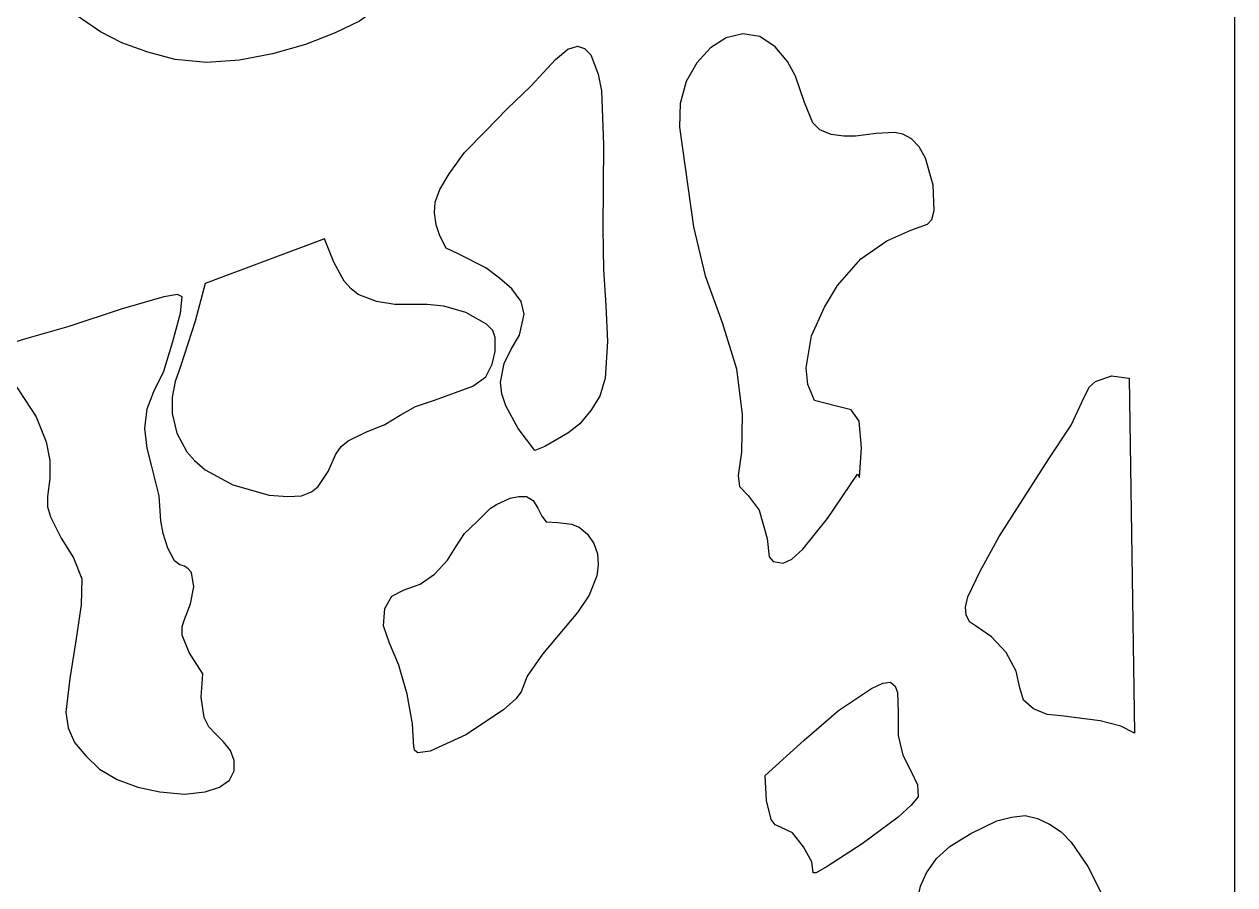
# Model space of a CAD drawing. Header units: centimetres. Extents: x 14.6 to 27.5, y -9.5 to 9.4.
# Drawn here: x 23.831 to 27.5, y -4.777 to -2.167 of the extents above; entities that cross this region are included whole.
import ezdxf

# ---------------------------------------------------------------- set-up
doc = ezdxf.new("R2010")
doc.units = ezdxf.units.CM
doc.header["$MEASUREMENT"] = 0
doc.layers.add('layer 1', color=7, linetype='Continuous')

msp = doc.modelspace()

# ---------------------------------------------------------------- linework, layer by layer
at = {"layer": 'layer 1', "color": 250}
for points, knots in [([(27.5, -9.49904), (27.5, -9.49904), (21.19814, -9.50001), (21.19814, -9.50001), (21.19814, -9.50001), (21.19814, -9.50001), (21.19814, 9.40559), (21.19814, 9.40559), (21.19814, 9.40559), (21.19814, 9.40559), (27.5, 9.40559), (27.5, 9.40559), (27.5, 9.40559), (27.5, 9.40559), (27.5, -9.49904), (27.5, -9.49904)], [0, 0, 0, 0, 0.2, 0.2, 0.2, 0.2, 0.4, 0.4, 0.4, 0.4, 0.6, 0.6, 0.6, 0.6, 1, 1, 1, 1]), ([(23.9342, -2.09525), (23.9342, -2.09525), (23.96641, -2.12372), (23.96641, -2.12372), (23.96641, -2.12372), (23.96641, -2.12372), (24.06163, -2.19016), (24.06163, -2.19016), (24.06163, -2.19016), (24.06163, -2.19016), (24.1264, -2.22348), (24.1264, -2.22348), (24.1264, -2.22348), (24.1264, -2.22348), (24.20518, -2.25195), (24.20518, -2.25195), (24.20518, -2.25195), (24.20518, -2.25195), (24.28885, -2.27346), (24.28885, -2.27346), (24.28885, -2.27346), (24.28885, -2.27346), (24.38373, -2.28295), (24.38373, -2.28295), (24.38373, -2.28295), (24.38373, -2.28295), (24.48351, -2.27578), (24.48351, -2.27578), (24.48351, -2.27578), (24.48351, -2.27578), (24.58329, -2.2568), (24.58329, -2.2568), (24.58329, -2.2568), (24.58329, -2.2568), (24.68307, -2.22832), (24.68307, -2.22832), (24.68307, -2.22832), (24.68307, -2.22832), (24.77339, -2.19268), (24.77339, -2.19268), (24.77339, -2.19268), (24.77339, -2.19268), (24.84761, -2.15704), (24.84761, -2.15704), (24.84761, -2.15704), (24.84761, -2.15704), (24.90328, -2.11656), (24.90328, -2.11656), (24.90328, -2.11656), (24.90328, -2.11656), (24.93339, -2.08091), (24.93339, -2.08091), (24.93339, -2.08091), (24.93339, -2.08091), (24.93794, -2.06658), (24.93794, -2.06658), (24.93794, -2.06658), (24.93794, -2.06658), (24.93584, -2.05244), (24.93584, -2.05244), (24.93584, -2.05244), (24.93584, -2.05244), (24.90538, -2.01447), (24.90538, -2.01447), (24.90538, -2.01447), (24.90538, -2.01447), (24.87317, -1.98348), (24.87317, -1.98348), (24.87317, -1.98348), (24.87317, -1.98348), (24.84306, -1.95268), (24.84306, -1.95268), (24.84306, -1.95268), (24.84306, -1.95268), (24.81751, -1.89786), (24.81751, -1.89786), (24.81751, -1.89786), (24.81751, -1.89786), (24.80105, -1.87171), (24.80105, -1.87171), (24.80105, -1.87171), (24.80105, -1.87171), (24.77794, -1.8599), (24.77794, -1.8599), (24.77794, -1.8599), (24.77794, -1.8599), (24.75239, -1.85757), (24.75239, -1.85757), (24.75239, -1.85757), (24.75239, -1.85757), (24.72228, -1.86474), (24.72228, -1.86474), (24.72228, -1.86474), (24.72228, -1.86474), (24.67361, -1.88605), (24.67361, -1.88605), (24.67361, -1.88605), (24.67361, -1.88605), (24.65051, -1.89786), (24.65051, -1.89786), (24.65051, -1.89786), (24.65051, -1.89786), (24.6344, -1.89321), (24.6344, -1.89321), (24.6344, -1.89321), (24.6344, -1.89321), (24.60184, -1.87171), (24.60184, -1.87171), (24.60184, -1.87171), (24.60184, -1.87171), (24.58329, -1.84808), (24.58329, -1.84808), (24.58329, -1.84808), (24.58329, -1.84808), (24.56928, -1.81961), (24.56928, -1.81961), (24.56928, -1.81961), (24.56928, -1.81961), (24.56473, -1.77912), (24.56473, -1.77912), (24.56473, -1.77912), (24.56473, -1.77912), (24.56718, -1.72915), (24.56718, -1.72915), (24.56718, -1.72915), (24.56718, -1.72915), (24.56928, -1.67685), (24.56928, -1.67685), (24.56928, -1.67685), (24.56928, -1.67685), (24.56018, -1.64605), (24.56018, -1.64605), (24.56018, -1.64605), (24.56018, -1.64605), (24.54373, -1.62474), (24.54373, -1.62474), (24.54373, -1.62474), (24.54373, -1.62474), (24.52307, -1.6104), (24.52307, -1.6104), (24.52307, -1.6104), (24.52307, -1.6104), (24.47651, -1.59375), (24.47651, -1.59375), (24.47651, -1.59375), (24.47651, -1.59375), (24.4604, -1.58425), (24.4604, -1.58425), (24.4604, -1.58425), (24.4604, -1.58425), (24.4534, -1.56527), (24.4534, -1.56527), (24.4534, -1.56527), (24.4534, -1.56527), (24.4464, -1.54629), (24.4464, -1.54629), (24.4464, -1.54629), (24.4464, -1.54629), (24.43484, -1.5368), (24.43484, -1.5368), (24.43484, -1.5368), (24.43484, -1.5368), (24.40473, -1.53195), (24.40473, -1.53195), (24.40473, -1.53195), (24.40473, -1.53195), (24.33506, -1.54629), (24.33506, -1.54629), (24.33506, -1.54629), (24.33506, -1.54629), (24.2843, -1.56295), (24.2843, -1.56295), (24.2843, -1.56295), (24.2843, -1.56295), (24.21463, -1.59142), (24.21463, -1.59142), (24.21463, -1.59142), (24.21463, -1.59142), (24.1243, -1.63423), (24.1243, -1.63423), (24.1243, -1.63423), (24.1243, -1.63423), (24.10575, -1.71965), (24.10575, -1.71965), (24.10575, -1.71965), (24.10575, -1.71965), (24.09174, -1.79094), (24.09174, -1.79094), (24.09174, -1.79094), (24.09174, -1.79094), (24.08474, -1.85757), (24.08474, -1.85757), (24.08474, -1.85757), (24.08474, -1.85757), (24.07774, -1.87888), (24.07774, -1.87888), (24.07774, -1.87888), (24.07774, -1.87888), (24.05918, -1.89321), (24.05918, -1.89321), (24.05918, -1.89321), (24.05918, -1.89321), (24.00142, -1.9122), (24.00142, -1.9122), (24.00142, -1.9122), (24.00142, -1.9122), (23.9433, -1.92653), (23.9433, -1.92653), (23.9433, -1.92653), (23.9433, -1.92653), (23.92474, -1.93602), (23.92474, -1.93602), (23.92474, -1.93602), (23.92474, -1.93602), (23.91774, -1.95016), (23.91774, -1.95016), (23.91774, -1.95016), (23.91774, -1.95016), (23.92719, -2.0381), (23.92719, -2.0381), (23.92719, -2.0381), (23.92719, -2.0381), (23.9342, -2.09525), (23.9342, -2.09525)], [0, 0, 0, 0, 0.0175439, 0.0175439, 0.0175439, 0.0175439, 0.0350877, 0.0350877, 0.0350877, 0.0350877, 0.0526316, 0.0526316, 0.0526316, 0.0526316, 0.0701754, 0.0701754, 0.0701754, 0.0701754, 0.0877193, 0.0877193, 0.0877193, 0.0877193, 0.1052632, 0.1052632, 0.1052632, 0.1052632, 0.122807, 0.122807, 0.122807, 0.122807, 0.1403509, 0.1403509, 0.1403509, 0.1403509, 0.1578947, 0.1578947, 0.1578947, 0.1578947, 0.1754386, 0.1754386, 0.1754386, 0.1754386, 0.1929825, 0.1929825, 0.1929825, 0.1929825, 0.2105263, 0.2105263, 0.2105263, 0.2105263, 0.2280702, 0.2280702, 0.2280702, 0.2280702, 0.245614, 0.245614, 0.245614, 0.245614, 0.2631579, 0.2631579, 0.2631579, 0.2631579, 0.2807018, 0.2807018, 0.2807018, 0.2807018, 0.2982456, 0.2982456, 0.2982456, 0.2982456, 0.3157895, 0.3157895, 0.3157895, 0.3157895, 0.3333333, 0.3333333, 0.3333333, 0.3333333, 0.3508772, 0.3508772, 0.3508772, 0.3508772, 0.3684211, 0.3684211, 0.3684211, 0.3684211, 0.3859649, 0.3859649, 0.3859649, 0.3859649, 0.4035088, 0.4035088, 0.4035088, 0.4035088, 0.4210526, 0.4210526, 0.4210526, 0.4210526, 0.4385965, 0.4385965, 0.4385965, 0.4385965, 0.4561404, 0.4561404, 0.4561404, 0.4561404, 0.4736842, 0.4736842, 0.4736842, 0.4736842, 0.4912281, 0.4912281, 0.4912281, 0.4912281, 0.5087719, 0.5087719, 0.5087719, 0.5087719, 0.5263158, 0.5263158, 0.5263158, 0.5263158, 0.5438596, 0.5438596, 0.5438596, 0.5438596, 0.5614035, 0.5614035, 0.5614035, 0.5614035, 0.5789474, 0.5789474, 0.5789474, 0.5789474, 0.5964912, 0.5964912, 0.5964912, 0.5964912, 0.6140351, 0.6140351, 0.6140351, 0.6140351, 0.6315789, 0.6315789, 0.6315789, 0.6315789, 0.6491228, 0.6491228, 0.6491228, 0.6491228, 0.6666667, 0.6666667, 0.6666667, 0.6666667, 0.6842105, 0.6842105, 0.6842105, 0.6842105, 0.7017544, 0.7017544, 0.7017544, 0.7017544, 0.7192982, 0.7192982, 0.7192982, 0.7192982, 0.7368421, 0.7368421, 0.7368421, 0.7368421, 0.754386, 0.754386, 0.754386, 0.754386, 0.7719298, 0.7719298, 0.7719298, 0.7719298, 0.7894737, 0.7894737, 0.7894737, 0.7894737, 0.8070175, 0.8070175, 0.8070175, 0.8070175, 0.8245614, 0.8245614, 0.8245614, 0.8245614, 0.8421053, 0.8421053, 0.8421053, 0.8421053, 0.8596491, 0.8596491, 0.8596491, 0.8596491, 0.877193, 0.877193, 0.877193, 0.877193, 0.8947368, 0.8947368, 0.8947368, 0.8947368, 0.9122807, 0.9122807, 0.9122807, 0.9122807, 0.9298246, 0.9298246, 0.9298246, 0.9298246, 0.9473684, 0.9473684, 0.9473684, 0.9473684, 0.9649123, 0.9649123, 0.9649123, 0.9649123, 1, 1, 1, 1]), ([(26.35691, -3.53138), (26.35691, -3.53138), (26.26518, -3.66619), (26.26518, -3.66619), (26.26518, -3.66619), (26.26518, -3.66619), (26.19061, -3.75898), (26.19061, -3.75898), (26.19061, -3.75898), (26.19061, -3.75898), (26.15735, -3.78958), (26.15735, -3.78958), (26.15735, -3.78958), (26.15735, -3.78958), (26.13144, -3.80121), (26.13144, -3.80121), (26.13144, -3.80121), (26.13144, -3.80121), (26.10133, -3.79617), (26.10133, -3.79617), (26.10133, -3.79617), (26.10133, -3.79617), (26.08908, -3.78184), (26.08908, -3.78184), (26.08908, -3.78184), (26.08908, -3.78184), (26.08313, -3.72605), (26.08313, -3.72605), (26.08313, -3.72605), (26.08313, -3.72605), (26.05862, -3.64082), (26.05862, -3.64082), (26.05862, -3.64082), (26.05862, -3.64082), (26.02536, -3.59607), (26.02536, -3.59607), (26.02536, -3.59607), (26.02536, -3.59607), (25.99875, -3.56857), (25.99875, -3.56857), (25.99875, -3.56857), (25.99875, -3.56857), (25.99455, -3.53583), (25.99455, -3.53583), (25.99455, -3.53583), (25.99455, -3.53583), (26.00506, -3.46455), (26.00506, -3.46455), (26.00506, -3.46455), (26.00506, -3.46455), (26.00681, -3.35007), (26.00681, -3.35007), (26.00681, -3.35007), (26.00681, -3.35007), (25.99, -3.21234), (25.99, -3.21234), (25.99, -3.21234), (25.99, -3.21234), (25.94624, -3.07133), (25.94624, -3.07133), (25.94624, -3.07133), (25.94624, -3.07133), (25.89512, -2.92992), (25.89512, -2.92992), (25.89512, -2.92992), (25.89512, -2.92992), (25.85941, -2.78077), (25.85941, -2.78077), (25.85941, -2.78077), (25.85941, -2.78077), (25.8174, -2.47878), (25.8174, -2.47878), (25.8174, -2.47878), (25.8174, -2.47878), (25.8195, -2.40692), (25.8195, -2.40692), (25.8195, -2.40692), (25.8195, -2.40692), (25.83771, -2.34087), (25.83771, -2.34087), (25.83771, -2.34087), (25.83771, -2.34087), (25.86922, -2.28372), (25.86922, -2.28372), (25.86922, -2.28372), (25.86922, -2.28372), (25.91053, -2.2384), (25.91053, -2.2384), (25.91053, -2.2384), (25.91053, -2.2384), (25.95814, -2.20798), (25.95814, -2.20798), (25.95814, -2.20798), (25.95814, -2.20798), (26.00926, -2.19539), (26.00926, -2.19539), (26.00926, -2.19539), (26.00926, -2.19539), (26.06002, -2.20353), (26.06002, -2.20353), (26.06002, -2.20353), (26.06002, -2.20353), (26.10729, -2.23549), (26.10729, -2.23549), (26.10729, -2.23549), (26.10729, -2.23549), (26.1444, -2.28004), (26.1444, -2.28004), (26.1444, -2.28004), (26.1444, -2.28004), (26.16855, -2.32382), (26.16855, -2.32382), (26.16855, -2.32382), (26.16855, -2.32382), (26.19551, -2.40382), (26.19551, -2.40382), (26.19551, -2.40382), (26.19551, -2.40382), (26.22072, -2.46581), (26.22072, -2.46581), (26.22072, -2.46581), (26.22072, -2.46581), (26.24278, -2.48731), (26.24278, -2.48731), (26.24278, -2.48731), (26.24278, -2.48731), (26.27639, -2.50087), (26.27639, -2.50087), (26.27639, -2.50087), (26.27639, -2.50087), (26.31525, -2.50629), (26.31525, -2.50629), (26.31525, -2.50629), (26.31525, -2.50629), (26.35061, -2.50629), (26.35061, -2.50629), (26.35061, -2.50629), (26.35061, -2.50629), (26.41328, -2.49835), (26.41328, -2.49835), (26.41328, -2.49835), (26.41328, -2.49835), (26.46824, -2.49486), (26.46824, -2.49486), (26.46824, -2.49486), (26.46824, -2.49486), (26.49415, -2.50048), (26.49415, -2.50048), (26.49415, -2.50048), (26.49415, -2.50048), (26.51971, -2.51404), (26.51971, -2.51404), (26.51971, -2.51404), (26.51971, -2.51404), (26.54351, -2.53844), (26.54351, -2.53844), (26.54351, -2.53844), (26.54351, -2.53844), (26.56242, -2.57254), (26.56242, -2.57254), (26.56242, -2.57254), (26.56242, -2.57254), (26.58623, -2.65505), (26.58623, -2.65505), (26.58623, -2.65505), (26.58623, -2.65505), (26.58903, -2.73176), (26.58903, -2.73176), (26.58903, -2.73176), (26.58903, -2.73176), (26.58168, -2.75869), (26.58168, -2.75869), (26.58168, -2.75869), (26.58168, -2.75869), (26.56837, -2.77283), (26.56837, -2.77283), (26.56837, -2.77283), (26.56837, -2.77283), (26.51831, -2.79123), (26.51831, -2.79123), (26.51831, -2.79123), (26.51831, -2.79123), (26.44584, -2.82416), (26.44584, -2.82416), (26.44584, -2.82416), (26.44584, -2.82416), (26.36636, -2.87782), (26.36636, -2.87782), (26.36636, -2.87782), (26.36636, -2.87782), (26.29634, -2.95878), (26.29634, -2.95878), (26.29634, -2.95878), (26.29634, -2.95878), (26.25678, -3.02522), (26.25678, -3.02522), (26.25678, -3.02522), (26.25678, -3.02522), (26.21757, -3.11181), (26.21757, -3.11181), (26.21757, -3.11181), (26.21757, -3.11181), (26.20041, -3.20924), (26.20041, -3.20924), (26.20041, -3.20924), (26.20041, -3.20924), (26.20636, -3.25903), (26.20636, -3.25903), (26.20636, -3.25903), (26.20636, -3.25903), (26.22597, -3.30803), (26.22597, -3.30803), (26.22597, -3.30803), (26.22597, -3.30803), (26.29284, -3.32469), (26.29284, -3.32469), (26.29284, -3.32469), (26.29284, -3.32469), (26.33695, -3.3367), (26.33695, -3.3367), (26.33695, -3.3367), (26.33695, -3.3367), (26.36146, -3.37021), (26.36146, -3.37021), (26.36146, -3.37021), (26.36146, -3.37021), (26.36881, -3.45176), (26.36881, -3.45176), (26.36881, -3.45176), (26.36881, -3.45176), (26.36286, -3.54125), (26.36286, -3.54125), (26.36286, -3.54125), (26.36286, -3.54125), (26.35691, -3.53138), (26.35691, -3.53138)], [0, 0, 0, 0, 0.0166667, 0.0166667, 0.0166667, 0.0166667, 0.0333333, 0.0333333, 0.0333333, 0.0333333, 0.05, 0.05, 0.05, 0.05, 0.0666667, 0.0666667, 0.0666667, 0.0666667, 0.0833333, 0.0833333, 0.0833333, 0.0833333, 0.1, 0.1, 0.1, 0.1, 0.1166667, 0.1166667, 0.1166667, 0.1166667, 0.1333333, 0.1333333, 0.1333333, 0.1333333, 0.15, 0.15, 0.15, 0.15, 0.1666667, 0.1666667, 0.1666667, 0.1666667, 0.1833333, 0.1833333, 0.1833333, 0.1833333, 0.2, 0.2, 0.2, 0.2, 0.2166667, 0.2166667, 0.2166667, 0.2166667, 0.2333333, 0.2333333, 0.2333333, 0.2333333, 0.25, 0.25, 0.25, 0.25, 0.2666667, 0.2666667, 0.2666667, 0.2666667, 0.2833333, 0.2833333, 0.2833333, 0.2833333, 0.3, 0.3, 0.3, 0.3, 0.3166667, 0.3166667, 0.3166667, 0.3166667, 0.3333333, 0.3333333, 0.3333333, 0.3333333, 0.35, 0.35, 0.35, 0.35, 0.3666667, 0.3666667, 0.3666667, 0.3666667, 0.3833333, 0.3833333, 0.3833333, 0.3833333, 0.4, 0.4, 0.4, 0.4, 0.4166667, 0.4166667, 0.4166667, 0.4166667, 0.4333333, 0.4333333, 0.4333333, 0.4333333, 0.45, 0.45, 0.45, 0.45, 0.4666667, 0.4666667, 0.4666667, 0.4666667, 0.4833333, 0.4833333, 0.4833333, 0.4833333, 0.5, 0.5, 0.5, 0.5, 0.5166667, 0.5166667, 0.5166667, 0.5166667, 0.5333333, 0.5333333, 0.5333333, 0.5333333, 0.55, 0.55, 0.55, 0.55, 0.5666667, 0.5666667, 0.5666667, 0.5666667, 0.5833333, 0.5833333, 0.5833333, 0.5833333, 0.6, 0.6, 0.6, 0.6, 0.6166667, 0.6166667, 0.6166667, 0.6166667, 0.6333333, 0.6333333, 0.6333333, 0.6333333, 0.65, 0.65, 0.65, 0.65, 0.6666667, 0.6666667, 0.6666667, 0.6666667, 0.6833333, 0.6833333, 0.6833333, 0.6833333, 0.7, 0.7, 0.7, 0.7, 0.7166667, 0.7166667, 0.7166667, 0.7166667, 0.7333333, 0.7333333, 0.7333333, 0.7333333, 0.75, 0.75, 0.75, 0.75, 0.7666667, 0.7666667, 0.7666667, 0.7666667, 0.7833333, 0.7833333, 0.7833333, 0.7833333, 0.8, 0.8, 0.8, 0.8, 0.8166667, 0.8166667, 0.8166667, 0.8166667, 0.8333333, 0.8333333, 0.8333333, 0.8333333, 0.85, 0.85, 0.85, 0.85, 0.8666667, 0.8666667, 0.8666667, 0.8666667, 0.8833333, 0.8833333, 0.8833333, 0.8833333, 0.9, 0.9, 0.9, 0.9, 0.9166667, 0.9166667, 0.9166667, 0.9166667, 0.9333333, 0.9333333, 0.9333333, 0.9333333, 0.95, 0.95, 0.95, 0.95, 0.9666667, 0.9666667, 0.9666667, 0.9666667, 1, 1, 1, 1]), ([(25.10949, -2.84605), (25.10949, -2.84605), (25.1466, -2.86271), (25.1466, -2.86271), (25.1466, -2.86271), (25.1466, -2.86271), (25.23028, -2.90552), (25.23028, -2.90552), (25.23028, -2.90552), (25.23028, -2.90552), (25.27194, -2.93651), (25.27194, -2.93651), (25.27194, -2.93651), (25.27194, -2.93651), (25.30905, -2.96963), (25.30905, -2.96963), (25.30905, -2.96963), (25.30905, -2.96963), (25.33671, -3.00779), (25.33671, -3.00779), (25.33671, -3.00779), (25.33671, -3.00779), (25.34616, -3.04576), (25.34616, -3.04576), (25.34616, -3.04576), (25.34616, -3.04576), (25.33216, -3.10987), (25.33216, -3.10987), (25.33216, -3.10987), (25.33216, -3.10987), (25.3066, -3.15268), (25.3066, -3.15268), (25.3066, -3.15268), (25.3066, -3.15268), (25.28594, -3.19549), (25.28594, -3.19549), (25.28594, -3.19549), (25.28594, -3.19549), (25.27404, -3.25244), (25.27404, -3.25244), (25.27404, -3.25244), (25.27404, -3.25244), (25.27894, -3.28808), (25.27894, -3.28808), (25.27894, -3.28808), (25.27894, -3.28808), (25.2905, -3.32372), (25.2905, -3.32372), (25.2905, -3.32372), (25.2905, -3.32372), (25.32761, -3.39268), (25.32761, -3.39268), (25.32761, -3.39268), (25.32761, -3.39268), (25.37837, -3.45932), (25.37837, -3.45932), (25.37837, -3.45932), (25.37837, -3.45932), (25.40848, -3.44731), (25.40848, -3.44731), (25.40848, -3.44731), (25.40848, -3.44731), (25.47815, -3.40702), (25.47815, -3.40702), (25.47815, -3.40702), (25.47815, -3.40702), (25.51526, -3.37835), (25.51526, -3.37835), (25.51526, -3.37835), (25.51526, -3.37835), (25.54782, -3.33806), (25.54782, -3.33806), (25.54782, -3.33806), (25.54782, -3.33806), (25.57548, -3.29525), (25.57548, -3.29525), (25.57548, -3.29525), (25.57548, -3.29525), (25.59193, -3.24062), (25.59193, -3.24062), (25.59193, -3.24062), (25.59193, -3.24062), (25.59894, -3.12886), (25.59894, -3.12886), (25.59894, -3.12886), (25.59894, -3.12886), (25.59403, -3.01961), (25.59403, -3.01961), (25.59403, -3.01961), (25.59403, -3.01961), (25.58703, -2.91036), (25.58703, -2.91036), (25.58703, -2.91036), (25.58703, -2.91036), (25.58493, -2.78677), (25.58493, -2.78677), (25.58493, -2.78677), (25.58493, -2.78677), (25.58703, -2.53244), (25.58703, -2.53244), (25.58703, -2.53244), (25.58703, -2.53244), (25.58038, -2.36837), (25.58038, -2.36837), (25.58038, -2.36837), (25.58038, -2.36837), (25.57093, -2.31859), (25.57093, -2.31859), (25.57093, -2.31859), (25.57093, -2.31859), (25.54782, -2.25912), (25.54782, -2.25912), (25.54782, -2.25912), (25.54782, -2.25912), (25.52927, -2.24014), (25.52927, -2.24014), (25.52927, -2.24014), (25.52927, -2.24014), (25.50826, -2.23297), (25.50826, -2.23297), (25.50826, -2.23297), (25.50826, -2.23297), (25.47815, -2.24246), (25.47815, -2.24246), (25.47815, -2.24246), (25.47815, -2.24246), (25.44104, -2.27346), (25.44104, -2.27346), (25.44104, -2.27346), (25.44104, -2.27346), (25.36682, -2.35423), (25.36682, -2.35423), (25.36682, -2.35423), (25.36682, -2.35423), (25.29505, -2.42319), (25.29505, -2.42319), (25.29505, -2.42319), (25.29505, -2.42319), (25.23028, -2.48963), (25.23028, -2.48963), (25.23028, -2.48963), (25.23028, -2.48963), (25.16516, -2.55627), (25.16516, -2.55627), (25.16516, -2.55627), (25.16516, -2.55627), (25.11894, -2.62038), (25.11894, -2.62038), (25.11894, -2.62038), (25.11894, -2.62038), (25.09094, -2.66784), (25.09094, -2.66784), (25.09094, -2.66784), (25.09094, -2.66784), (25.07693, -2.706), (25.07693, -2.706), (25.07693, -2.706), (25.07693, -2.706), (25.07483, -2.73912), (25.07483, -2.73912), (25.07483, -2.73912), (25.07483, -2.73912), (25.07938, -2.77476), (25.07938, -2.77476), (25.07938, -2.77476), (25.07938, -2.77476), (25.09094, -2.80808), (25.09094, -2.80808), (25.09094, -2.80808), (25.09094, -2.80808), (25.10949, -2.84605), (25.10949, -2.84605)], [0, 0, 0, 0, 0.0227273, 0.0227273, 0.0227273, 0.0227273, 0.0454545, 0.0454545, 0.0454545, 0.0454545, 0.0681818, 0.0681818, 0.0681818, 0.0681818, 0.0909091, 0.0909091, 0.0909091, 0.0909091, 0.1136364, 0.1136364, 0.1136364, 0.1136364, 0.1363636, 0.1363636, 0.1363636, 0.1363636, 0.1590909, 0.1590909, 0.1590909, 0.1590909, 0.1818182, 0.1818182, 0.1818182, 0.1818182, 0.2045455, 0.2045455, 0.2045455, 0.2045455, 0.2272727, 0.2272727, 0.2272727, 0.2272727, 0.25, 0.25, 0.25, 0.25, 0.2727273, 0.2727273, 0.2727273, 0.2727273, 0.2954545, 0.2954545, 0.2954545, 0.2954545, 0.3181818, 0.3181818, 0.3181818, 0.3181818, 0.3409091, 0.3409091, 0.3409091, 0.3409091, 0.3636364, 0.3636364, 0.3636364, 0.3636364, 0.3863636, 0.3863636, 0.3863636, 0.3863636, 0.4090909, 0.4090909, 0.4090909, 0.4090909, 0.4318182, 0.4318182, 0.4318182, 0.4318182, 0.4545455, 0.4545455, 0.4545455, 0.4545455, 0.4772727, 0.4772727, 0.4772727, 0.4772727, 0.5, 0.5, 0.5, 0.5, 0.5227273, 0.5227273, 0.5227273, 0.5227273, 0.5454545, 0.5454545, 0.5454545, 0.5454545, 0.5681818, 0.5681818, 0.5681818, 0.5681818, 0.5909091, 0.5909091, 0.5909091, 0.5909091, 0.6136364, 0.6136364, 0.6136364, 0.6136364, 0.6363636, 0.6363636, 0.6363636, 0.6363636, 0.6590909, 0.6590909, 0.6590909, 0.6590909, 0.6818182, 0.6818182, 0.6818182, 0.6818182, 0.7045455, 0.7045455, 0.7045455, 0.7045455, 0.7272727, 0.7272727, 0.7272727, 0.7272727, 0.75, 0.75, 0.75, 0.75, 0.7727273, 0.7727273, 0.7727273, 0.7727273, 0.7954545, 0.7954545, 0.7954545, 0.7954545, 0.8181818, 0.8181818, 0.8181818, 0.8181818, 0.8409091, 0.8409091, 0.8409091, 0.8409091, 0.8636364, 0.8636364, 0.8636364, 0.8636364, 0.8863636, 0.8863636, 0.8863636, 0.8863636, 0.9090909, 0.9090909, 0.9090909, 0.9090909, 0.9318182, 0.9318182, 0.9318182, 0.9318182, 0.9545455, 0.9545455, 0.9545455, 0.9545455, 1, 1, 1, 1]), ([(24.37918, -2.95297), (24.37918, -2.95297), (24.74083, -2.81757), (24.74083, -2.81757), (24.74083, -2.81757), (24.74083, -2.81757), (24.76884, -2.88886), (24.76884, -2.88886), (24.76884, -2.88886), (24.76884, -2.88886), (24.80105, -2.946), (24.80105, -2.946), (24.80105, -2.946), (24.80105, -2.946), (24.82206, -2.96963), (24.82206, -2.96963), (24.82206, -2.96963), (24.82206, -2.96963), (24.84306, -2.98629), (24.84306, -2.98629), (24.84306, -2.98629), (24.84306, -2.98629), (24.89873, -3.00779), (24.89873, -3.00779), (24.89873, -3.00779), (24.89873, -3.00779), (24.95405, -3.01728), (24.95405, -3.01728), (24.95405, -3.01728), (24.95405, -3.01728), (25.05172, -3.01728), (25.05172, -3.01728), (25.05172, -3.01728), (25.05172, -3.01728), (25.10249, -3.02193), (25.10249, -3.02193), (25.10249, -3.02193), (25.10249, -3.02193), (25.16971, -3.04091), (25.16971, -3.04091), (25.16971, -3.04091), (25.16971, -3.04091), (25.23238, -3.07656), (25.23238, -3.07656), (25.23238, -3.07656), (25.23238, -3.07656), (25.25093, -3.09554), (25.25093, -3.09554), (25.25093, -3.09554), (25.25093, -3.09554), (25.25794, -3.11704), (25.25794, -3.11704), (25.25794, -3.11704), (25.25794, -3.11704), (25.25794, -3.15985), (25.25794, -3.15985), (25.25794, -3.15985), (25.25794, -3.15985), (25.24883, -3.19782), (25.24883, -3.19782), (25.24883, -3.19782), (25.24883, -3.19782), (25.23028, -3.23578), (25.23028, -3.23578), (25.23028, -3.23578), (25.23028, -3.23578), (25.19072, -3.26445), (25.19072, -3.26445), (25.19072, -3.26445), (25.19072, -3.26445), (25.07483, -3.30707), (25.07483, -3.30707), (25.07483, -3.30707), (25.07483, -3.30707), (25.01671, -3.32605), (25.01671, -3.32605), (25.01671, -3.32605), (25.01671, -3.32605), (24.9705, -3.3522), (24.9705, -3.3522), (24.9705, -3.3522), (24.9705, -3.3522), (24.92394, -3.38087), (24.92394, -3.38087), (24.92394, -3.38087), (24.92394, -3.38087), (24.86617, -3.4045), (24.86617, -3.4045), (24.86617, -3.4045), (24.86617, -3.4045), (24.81295, -3.43065), (24.81295, -3.43065), (24.81295, -3.43065), (24.81295, -3.43065), (24.79195, -3.44731), (24.79195, -3.44731), (24.79195, -3.44731), (24.79195, -3.44731), (24.77584, -3.47113), (24.77584, -3.47113), (24.77584, -3.47113), (24.77584, -3.47113), (24.75239, -3.52343), (24.75239, -3.52343), (24.75239, -3.52343), (24.75239, -3.52343), (24.72228, -3.56857), (24.72228, -3.56857), (24.72228, -3.56857), (24.72228, -3.56857), (24.70162, -3.58523), (24.70162, -3.58523), (24.70162, -3.58523), (24.70162, -3.58523), (24.67151, -3.59704), (24.67151, -3.59704), (24.67151, -3.59704), (24.67151, -3.59704), (24.6295, -3.59937), (24.6295, -3.59937), (24.6295, -3.59937), (24.6295, -3.59937), (24.57383, -3.59472), (24.57383, -3.59472), (24.57383, -3.59472), (24.57383, -3.59472), (24.46285, -3.56372), (24.46285, -3.56372), (24.46285, -3.56372), (24.46285, -3.56372), (24.37918, -3.51859), (24.37918, -3.51859), (24.37918, -3.51859), (24.37918, -3.51859), (24.34662, -3.49012), (24.34662, -3.49012), (24.34662, -3.49012), (24.34662, -3.49012), (24.32351, -3.46397), (24.32351, -3.46397), (24.32351, -3.46397), (24.32351, -3.46397), (24.2934, -3.40702), (24.2934, -3.40702), (24.2934, -3.40702), (24.2934, -3.40702), (24.2794, -3.34755), (24.2794, -3.34755), (24.2794, -3.34755), (24.2794, -3.34755), (24.2794, -3.29757), (24.2794, -3.29757), (24.2794, -3.29757), (24.2794, -3.29757), (24.28885, -3.25012), (24.28885, -3.25012), (24.28885, -3.25012), (24.28885, -3.25012), (24.30496, -3.20498), (24.30496, -3.20498), (24.30496, -3.20498), (24.30496, -3.20498), (24.34907, -3.06707), (24.34907, -3.06707), (24.34907, -3.06707), (24.34907, -3.06707), (24.37918, -2.95297), (24.37918, -2.95297)], [0, 0, 0, 0, 0.0232558, 0.0232558, 0.0232558, 0.0232558, 0.0465116, 0.0465116, 0.0465116, 0.0465116, 0.0697674, 0.0697674, 0.0697674, 0.0697674, 0.0930233, 0.0930233, 0.0930233, 0.0930233, 0.1162791, 0.1162791, 0.1162791, 0.1162791, 0.1395349, 0.1395349, 0.1395349, 0.1395349, 0.1627907, 0.1627907, 0.1627907, 0.1627907, 0.1860465, 0.1860465, 0.1860465, 0.1860465, 0.2093023, 0.2093023, 0.2093023, 0.2093023, 0.2325581, 0.2325581, 0.2325581, 0.2325581, 0.255814, 0.255814, 0.255814, 0.255814, 0.2790698, 0.2790698, 0.2790698, 0.2790698, 0.3023256, 0.3023256, 0.3023256, 0.3023256, 0.3255814, 0.3255814, 0.3255814, 0.3255814, 0.3488372, 0.3488372, 0.3488372, 0.3488372, 0.372093, 0.372093, 0.372093, 0.372093, 0.3953488, 0.3953488, 0.3953488, 0.3953488, 0.4186047, 0.4186047, 0.4186047, 0.4186047, 0.4418605, 0.4418605, 0.4418605, 0.4418605, 0.4651163, 0.4651163, 0.4651163, 0.4651163, 0.4883721, 0.4883721, 0.4883721, 0.4883721, 0.5116279, 0.5116279, 0.5116279, 0.5116279, 0.5348837, 0.5348837, 0.5348837, 0.5348837, 0.5581395, 0.5581395, 0.5581395, 0.5581395, 0.5813953, 0.5813953, 0.5813953, 0.5813953, 0.6046512, 0.6046512, 0.6046512, 0.6046512, 0.627907, 0.627907, 0.627907, 0.627907, 0.6511628, 0.6511628, 0.6511628, 0.6511628, 0.6744186, 0.6744186, 0.6744186, 0.6744186, 0.6976744, 0.6976744, 0.6976744, 0.6976744, 0.7209302, 0.7209302, 0.7209302, 0.7209302, 0.744186, 0.744186, 0.744186, 0.744186, 0.7674419, 0.7674419, 0.7674419, 0.7674419, 0.7906977, 0.7906977, 0.7906977, 0.7906977, 0.8139535, 0.8139535, 0.8139535, 0.8139535, 0.8372093, 0.8372093, 0.8372093, 0.8372093, 0.8604651, 0.8604651, 0.8604651, 0.8604651, 0.8837209, 0.8837209, 0.8837209, 0.8837209, 0.9069767, 0.9069767, 0.9069767, 0.9069767, 0.9302326, 0.9302326, 0.9302326, 0.9302326, 0.9534884, 0.9534884, 0.9534884, 0.9534884, 1, 1, 1, 1]), ([(24.30951, -2.99346), (24.30951, -2.99346), (24.30496, -3.04343), (24.30496, -3.04343), (24.30496, -3.04343), (24.30496, -3.04343), (24.28185, -3.12886), (24.28185, -3.12886), (24.28185, -3.12886), (24.28185, -3.12886), (24.25384, -3.21912), (24.25384, -3.21912), (24.25384, -3.21912), (24.25384, -3.21912), (24.22373, -3.28092), (24.22373, -3.28092), (24.22373, -3.28092), (24.22373, -3.28092), (24.20308, -3.33322), (24.20308, -3.33322), (24.20308, -3.33322), (24.20308, -3.33322), (24.19607, -3.39268), (24.19607, -3.39268), (24.19607, -3.39268), (24.19607, -3.39268), (24.20308, -3.45215), (24.20308, -3.45215), (24.20308, -3.45215), (24.20308, -3.45215), (24.21708, -3.50445), (24.21708, -3.50445), (24.21708, -3.50445), (24.21708, -3.50445), (24.24019, -3.59704), (24.24019, -3.59704), (24.24019, -3.59704), (24.24019, -3.59704), (24.24474, -3.67317), (24.24474, -3.67317), (24.24474, -3.67317), (24.24474, -3.67317), (24.25174, -3.71113), (24.25174, -3.71113), (24.25174, -3.71113), (24.25174, -3.71113), (24.26574, -3.75627), (24.26574, -3.75627), (24.26574, -3.75627), (24.26574, -3.75627), (24.2864, -3.79423), (24.2864, -3.79423), (24.2864, -3.79423), (24.2864, -3.79423), (24.30285, -3.80624), (24.30285, -3.80624), (24.30285, -3.80624), (24.30285, -3.80624), (24.31651, -3.81089), (24.31651, -3.81089), (24.31651, -3.81089), (24.31651, -3.81089), (24.32806, -3.81806), (24.32806, -3.81806), (24.32806, -3.81806), (24.32806, -3.81806), (24.33751, -3.82988), (24.33751, -3.82988), (24.33751, -3.82988), (24.33751, -3.82988), (24.34452, -3.87268), (24.34452, -3.87268), (24.34452, -3.87268), (24.34452, -3.87268), (24.33506, -3.92498), (24.33506, -3.92498), (24.33506, -3.92498), (24.33506, -3.92498), (24.31651, -3.97244), (24.31651, -3.97244), (24.31651, -3.97244), (24.31651, -3.97244), (24.30951, -3.99394), (24.30951, -3.99394), (24.30951, -3.99394), (24.30951, -3.99394), (24.30951, -4.02009), (24.30951, -4.02009), (24.30951, -4.02009), (24.30951, -4.02009), (24.33051, -4.07239), (24.33051, -4.07239), (24.33051, -4.07239), (24.33051, -4.07239), (24.37217, -4.13651), (24.37217, -4.13651), (24.37217, -4.13651), (24.37217, -4.13651), (24.36762, -4.20779), (24.36762, -4.20779), (24.36762, -4.20779), (24.36762, -4.20779), (24.37673, -4.26959), (24.37673, -4.26959), (24.37673, -4.26959), (24.37673, -4.26959), (24.39073, -4.29806), (24.39073, -4.29806), (24.39073, -4.29806), (24.39073, -4.29806), (24.41174, -4.31956), (24.41174, -4.31956), (24.41174, -4.31956), (24.41174, -4.31956), (24.43484, -4.34319), (24.43484, -4.34319), (24.43484, -4.34319), (24.43484, -4.34319), (24.45585, -4.36934), (24.45585, -4.36934), (24.45585, -4.36934), (24.45585, -4.36934), (24.4674, -4.40034), (24.4674, -4.40034), (24.4674, -4.40034), (24.4674, -4.40034), (24.4674, -4.43114), (24.4674, -4.43114), (24.4674, -4.43114), (24.4674, -4.43114), (24.4534, -4.45961), (24.4534, -4.45961), (24.4534, -4.45961), (24.4534, -4.45961), (24.42329, -4.48111), (24.42329, -4.48111), (24.42329, -4.48111), (24.42329, -4.48111), (24.37918, -4.49525), (24.37918, -4.49525), (24.37918, -4.49525), (24.37918, -4.49525), (24.31651, -4.50242), (24.31651, -4.50242), (24.31651, -4.50242), (24.31651, -4.50242), (24.24229, -4.49525), (24.24229, -4.49525), (24.24229, -4.49525), (24.24229, -4.49525), (24.17507, -4.48111), (24.17507, -4.48111), (24.17507, -4.48111), (24.17507, -4.48111), (24.11275, -4.45729), (24.11275, -4.45729), (24.11275, -4.45729), (24.11275, -4.45729), (24.05918, -4.42649), (24.05918, -4.42649), (24.05918, -4.42649), (24.05918, -4.42649), (24.01752, -4.386), (24.01752, -4.386), (24.01752, -4.386), (24.01752, -4.386), (23.98286, -4.34571), (23.98286, -4.34571), (23.98286, -4.34571), (23.98286, -4.34571), (23.9643, -4.30038), (23.9643, -4.30038), (23.9643, -4.30038), (23.9643, -4.30038), (23.9573, -4.25293), (23.9573, -4.25293), (23.9573, -4.25293), (23.9573, -4.25293), (23.96886, -4.15084), (23.96886, -4.15084), (23.96886, -4.15084), (23.96886, -4.15084), (23.98741, -4.03675), (23.98741, -4.03675), (23.98741, -4.03675), (23.98741, -4.03675), (24.00352, -3.92731), (24.00352, -3.92731), (24.00352, -3.92731), (24.00352, -3.92731), (24.00597, -3.84886), (24.00597, -3.84886), (24.00597, -3.84886), (24.00597, -3.84886), (23.98041, -3.78474), (23.98041, -3.78474), (23.98041, -3.78474), (23.98041, -3.78474), (23.9433, -3.72547), (23.9433, -3.72547), (23.9433, -3.72547), (23.9433, -3.72547), (23.91074, -3.66116), (23.91074, -3.66116), (23.91074, -3.66116), (23.91074, -3.66116), (23.90164, -3.63036), (23.90164, -3.63036), (23.90164, -3.63036), (23.90164, -3.63036), (23.90164, -3.59937), (23.90164, -3.59937), (23.90164, -3.59937), (23.90164, -3.59937), (23.90864, -3.54474), (23.90864, -3.54474), (23.90864, -3.54474), (23.90864, -3.54474), (23.90864, -3.49012), (23.90864, -3.49012), (23.90864, -3.49012), (23.90864, -3.49012), (23.89708, -3.43317), (23.89708, -3.43317), (23.89708, -3.43317), (23.89708, -3.43317), (23.86698, -3.35704), (23.86698, -3.35704), (23.86698, -3.35704), (23.86698, -3.35704), (23.81586, -3.27859), (23.81586, -3.27859), (23.81586, -3.27859), (23.81586, -3.27859), (23.7693, -3.21215), (23.7693, -3.21215), (23.7693, -3.21215), (23.7693, -3.21215), (23.75774, -3.18348), (23.75774, -3.18348), (23.75774, -3.18348), (23.75774, -3.18348), (23.76019, -3.15733), (23.76019, -3.15733), (23.76019, -3.15733), (23.76019, -3.15733), (23.78085, -3.13835), (23.78085, -3.13835), (23.78085, -3.13835), (23.78085, -3.13835), (23.82496, -3.12421), (23.82496, -3.12421), (23.82496, -3.12421), (23.82496, -3.12421), (23.96641, -3.08372), (23.96641, -3.08372), (23.96641, -3.08372), (23.96641, -3.08372), (24.1243, -3.03142), (24.1243, -3.03142), (24.1243, -3.03142), (24.1243, -3.03142), (24.25384, -2.99346), (24.25384, -2.99346), (24.25384, -2.99346), (24.25384, -2.99346), (24.29585, -2.98629), (24.29585, -2.98629), (24.29585, -2.98629), (24.29585, -2.98629), (24.30951, -2.99346), (24.30951, -2.99346)], [0, 0, 0, 0, 0.0144928, 0.0144928, 0.0144928, 0.0144928, 0.0289855, 0.0289855, 0.0289855, 0.0289855, 0.0434783, 0.0434783, 0.0434783, 0.0434783, 0.057971, 0.057971, 0.057971, 0.057971, 0.0724638, 0.0724638, 0.0724638, 0.0724638, 0.0869565, 0.0869565, 0.0869565, 0.0869565, 0.1014493, 0.1014493, 0.1014493, 0.1014493, 0.115942, 0.115942, 0.115942, 0.115942, 0.1304348, 0.1304348, 0.1304348, 0.1304348, 0.1449275, 0.1449275, 0.1449275, 0.1449275, 0.1594203, 0.1594203, 0.1594203, 0.1594203, 0.173913, 0.173913, 0.173913, 0.173913, 0.1884058, 0.1884058, 0.1884058, 0.1884058, 0.2028986, 0.2028986, 0.2028986, 0.2028986, 0.2173913, 0.2173913, 0.2173913, 0.2173913, 0.2318841, 0.2318841, 0.2318841, 0.2318841, 0.2463768, 0.2463768, 0.2463768, 0.2463768, 0.2608696, 0.2608696, 0.2608696, 0.2608696, 0.2753623, 0.2753623, 0.2753623, 0.2753623, 0.2898551, 0.2898551, 0.2898551, 0.2898551, 0.3043478, 0.3043478, 0.3043478, 0.3043478, 0.3188406, 0.3188406, 0.3188406, 0.3188406, 0.3333333, 0.3333333, 0.3333333, 0.3333333, 0.3478261, 0.3478261, 0.3478261, 0.3478261, 0.3623188, 0.3623188, 0.3623188, 0.3623188, 0.3768116, 0.3768116, 0.3768116, 0.3768116, 0.3913043, 0.3913043, 0.3913043, 0.3913043, 0.4057971, 0.4057971, 0.4057971, 0.4057971, 0.4202899, 0.4202899, 0.4202899, 0.4202899, 0.4347826, 0.4347826, 0.4347826, 0.4347826, 0.4492754, 0.4492754, 0.4492754, 0.4492754, 0.4637681, 0.4637681, 0.4637681, 0.4637681, 0.4782609, 0.4782609, 0.4782609, 0.4782609, 0.4927536, 0.4927536, 0.4927536, 0.4927536, 0.5072464, 0.5072464, 0.5072464, 0.5072464, 0.5217391, 0.5217391, 0.5217391, 0.5217391, 0.5362319, 0.5362319, 0.5362319, 0.5362319, 0.5507246, 0.5507246, 0.5507246, 0.5507246, 0.5652174, 0.5652174, 0.5652174, 0.5652174, 0.5797101, 0.5797101, 0.5797101, 0.5797101, 0.5942029, 0.5942029, 0.5942029, 0.5942029, 0.6086957, 0.6086957, 0.6086957, 0.6086957, 0.6231884, 0.6231884, 0.6231884, 0.6231884, 0.6376812, 0.6376812, 0.6376812, 0.6376812, 0.6521739, 0.6521739, 0.6521739, 0.6521739, 0.6666667, 0.6666667, 0.6666667, 0.6666667, 0.6811594, 0.6811594, 0.6811594, 0.6811594, 0.6956522, 0.6956522, 0.6956522, 0.6956522, 0.7101449, 0.7101449, 0.7101449, 0.7101449, 0.7246377, 0.7246377, 0.7246377, 0.7246377, 0.7391304, 0.7391304, 0.7391304, 0.7391304, 0.7536232, 0.7536232, 0.7536232, 0.7536232, 0.7681159, 0.7681159, 0.7681159, 0.7681159, 0.7826087, 0.7826087, 0.7826087, 0.7826087, 0.7971014, 0.7971014, 0.7971014, 0.7971014, 0.8115942, 0.8115942, 0.8115942, 0.8115942, 0.826087, 0.826087, 0.826087, 0.826087, 0.8405797, 0.8405797, 0.8405797, 0.8405797, 0.8550725, 0.8550725, 0.8550725, 0.8550725, 0.8695652, 0.8695652, 0.8695652, 0.8695652, 0.884058, 0.884058, 0.884058, 0.884058, 0.8985507, 0.8985507, 0.8985507, 0.8985507, 0.9130435, 0.9130435, 0.9130435, 0.9130435, 0.9275362, 0.9275362, 0.9275362, 0.9275362, 0.942029, 0.942029, 0.942029, 0.942029, 0.9565217, 0.9565217, 0.9565217, 0.9565217, 0.9710145, 0.9710145, 0.9710145, 0.9710145, 1, 1, 1, 1]), ([(27.19611, -4.31704), (27.19611, -4.31704), (27.18, -3.24062), (27.18, -3.24062), (27.18, -3.24062), (27.18, -3.24062), (27.1639, -3.2383), (27.1639, -3.2383), (27.1639, -3.2383), (27.1639, -3.2383), (27.12679, -3.23346), (27.12679, -3.23346), (27.12679, -3.23346), (27.12679, -3.23346), (27.07812, -3.25012), (27.07812, -3.25012), (27.07812, -3.25012), (27.07812, -3.25012), (27.05957, -3.26677), (27.05957, -3.26677), (27.05957, -3.26677), (27.05957, -3.26677), (27.04311, -3.29757), (27.04311, -3.29757), (27.04311, -3.29757), (27.04311, -3.29757), (27.0039, -3.38319), (27.0039, -3.38319), (27.0039, -3.38319), (27.0039, -3.38319), (26.93668, -3.48527), (26.93668, -3.48527), (26.93668, -3.48527), (26.93668, -3.48527), (26.78579, -3.72063), (26.78579, -3.72063), (26.78579, -3.72063), (26.78579, -3.72063), (26.72802, -3.82523), (26.72802, -3.82523), (26.72802, -3.82523), (26.72802, -3.82523), (26.69091, -3.90368), (26.69091, -3.90368), (26.69091, -3.90368), (26.69091, -3.90368), (26.68391, -3.93448), (26.68391, -3.93448), (26.68391, -3.93448), (26.68391, -3.93448), (26.68601, -3.9583), (26.68601, -3.9583), (26.68601, -3.9583), (26.68601, -3.9583), (26.69546, -3.97961), (26.69546, -3.97961), (26.69546, -3.97961), (26.69546, -3.97961), (26.71401, -3.99162), (26.71401, -3.99162), (26.71401, -3.99162), (26.71401, -3.99162), (26.76268, -4.02474), (26.76268, -4.02474), (26.76268, -4.02474), (26.76268, -4.02474), (26.80679, -4.07239), (26.80679, -4.07239), (26.80679, -4.07239), (26.80679, -4.07239), (26.8369, -4.12934), (26.8369, -4.12934), (26.8369, -4.12934), (26.8369, -4.12934), (26.84845, -4.17932), (26.84845, -4.17932), (26.84845, -4.17932), (26.84845, -4.17932), (26.86001, -4.21728), (26.86001, -4.21728), (26.86001, -4.21728), (26.86001, -4.21728), (26.89012, -4.24344), (26.89012, -4.24344), (26.89012, -4.24344), (26.89012, -4.24344), (26.93178, -4.26009), (26.93178, -4.26009), (26.93178, -4.26009), (26.93178, -4.26009), (26.97379, -4.26474), (26.97379, -4.26474), (26.97379, -4.26474), (26.97379, -4.26474), (27.09178, -4.27908), (27.09178, -4.27908), (27.09178, -4.27908), (27.09178, -4.27908), (27.15444, -4.29574), (27.15444, -4.29574), (27.15444, -4.29574), (27.15444, -4.29574), (27.19611, -4.31704), (27.19611, -4.31704)], [0, 0, 0, 0, 0.037037, 0.037037, 0.037037, 0.037037, 0.0740741, 0.0740741, 0.0740741, 0.0740741, 0.1111111, 0.1111111, 0.1111111, 0.1111111, 0.1481481, 0.1481481, 0.1481481, 0.1481481, 0.1851852, 0.1851852, 0.1851852, 0.1851852, 0.2222222, 0.2222222, 0.2222222, 0.2222222, 0.2592593, 0.2592593, 0.2592593, 0.2592593, 0.2962963, 0.2962963, 0.2962963, 0.2962963, 0.3333333, 0.3333333, 0.3333333, 0.3333333, 0.3703704, 0.3703704, 0.3703704, 0.3703704, 0.4074074, 0.4074074, 0.4074074, 0.4074074, 0.4444444, 0.4444444, 0.4444444, 0.4444444, 0.4814815, 0.4814815, 0.4814815, 0.4814815, 0.5185185, 0.5185185, 0.5185185, 0.5185185, 0.5555556, 0.5555556, 0.5555556, 0.5555556, 0.5925926, 0.5925926, 0.5925926, 0.5925926, 0.6296296, 0.6296296, 0.6296296, 0.6296296, 0.6666667, 0.6666667, 0.6666667, 0.6666667, 0.7037037, 0.7037037, 0.7037037, 0.7037037, 0.7407407, 0.7407407, 0.7407407, 0.7407407, 0.7777778, 0.7777778, 0.7777778, 0.7777778, 0.8148148, 0.8148148, 0.8148148, 0.8148148, 0.8518519, 0.8518519, 0.8518519, 0.8518519, 0.8888889, 0.8888889, 0.8888889, 0.8888889, 0.9259259, 0.9259259, 0.9259259, 0.9259259, 1, 1, 1, 1]), ([(25.01216, -4.35985), (25.01216, -4.35985), (25.01461, -4.36934), (25.01461, -4.36934), (25.01461, -4.36934), (25.01461, -4.36934), (25.02372, -4.37651), (25.02372, -4.37651), (25.02372, -4.37651), (25.02372, -4.37651), (25.06083, -4.37167), (25.06083, -4.37167), (25.06083, -4.37167), (25.06083, -4.37167), (25.16971, -4.32189), (25.16971, -4.32189), (25.16971, -4.32189), (25.16971, -4.32189), (25.28349, -4.24576), (25.28349, -4.24576), (25.28349, -4.24576), (25.28349, -4.24576), (25.3206, -4.21264), (25.3206, -4.21264), (25.3206, -4.21264), (25.3206, -4.21264), (25.33671, -4.19113), (25.33671, -4.19113), (25.33671, -4.19113), (25.33671, -4.19113), (25.35526, -4.14368), (25.35526, -4.14368), (25.35526, -4.14368), (25.35526, -4.14368), (25.40183, -4.07704), (25.40183, -4.07704), (25.40183, -4.07704), (25.40183, -4.07704), (25.50826, -3.95113), (25.50826, -3.95113), (25.50826, -3.95113), (25.50826, -3.95113), (25.54327, -3.89883), (25.54327, -3.89883), (25.54327, -3.89883), (25.54327, -3.89883), (25.56638, -3.83937), (25.56638, -3.83937), (25.56638, -3.83937), (25.56638, -3.83937), (25.57093, -3.80624), (25.57093, -3.80624), (25.57093, -3.80624), (25.57093, -3.80624), (25.56848, -3.77293), (25.56848, -3.77293), (25.56848, -3.77293), (25.56848, -3.77293), (25.55692, -3.74193), (25.55692, -3.74193), (25.55692, -3.74193), (25.55692, -3.74193), (25.53837, -3.71346), (25.53837, -3.71346), (25.53837, -3.71346), (25.53837, -3.71346), (25.51316, -3.69215), (25.51316, -3.69215), (25.51316, -3.69215), (25.51316, -3.69215), (25.4897, -3.68266), (25.4897, -3.68266), (25.4897, -3.68266), (25.4897, -3.68266), (25.44804, -3.67782), (25.44804, -3.67782), (25.44804, -3.67782), (25.44804, -3.67782), (25.41338, -3.67549), (25.41338, -3.67549), (25.41338, -3.67549), (25.41338, -3.67549), (25.39938, -3.65883), (25.39938, -3.65883), (25.39938, -3.65883), (25.39938, -3.65883), (25.38782, -3.63501), (25.38782, -3.63501), (25.38782, -3.63501), (25.38782, -3.63501), (25.37382, -3.61138), (25.37382, -3.61138), (25.37382, -3.61138), (25.37382, -3.61138), (25.35316, -3.59937), (25.35316, -3.59937), (25.35316, -3.59937), (25.35316, -3.59937), (25.32971, -3.59937), (25.32971, -3.59937), (25.32971, -3.59937), (25.32971, -3.59937), (25.30415, -3.60421), (25.30415, -3.60421), (25.30415, -3.60421), (25.30415, -3.60421), (25.26249, -3.62319), (25.26249, -3.62319), (25.26249, -3.62319), (25.26249, -3.62319), (25.24393, -3.63501), (25.24393, -3.63501), (25.24393, -3.63501), (25.24393, -3.63501), (25.20227, -3.67549), (25.20227, -3.67549), (25.20227, -3.67549), (25.20227, -3.67549), (25.16516, -3.71113), (25.16516, -3.71113), (25.16516, -3.71113), (25.16516, -3.71113), (25.1396, -3.75142), (25.1396, -3.75142), (25.1396, -3.75142), (25.1396, -3.75142), (25.11404, -3.79191), (25.11404, -3.79191), (25.11404, -3.79191), (25.11404, -3.79191), (25.07483, -3.83472), (25.07483, -3.83472), (25.07483, -3.83472), (25.07483, -3.83472), (25.03072, -3.86552), (25.03072, -3.86552), (25.03072, -3.86552), (25.03072, -3.86552), (24.98205, -3.88218), (24.98205, -3.88218), (24.98205, -3.88218), (24.98205, -3.88218), (24.94494, -3.90116), (24.94494, -3.90116), (24.94494, -3.90116), (24.94494, -3.90116), (24.92394, -3.93932), (24.92394, -3.93932), (24.92394, -3.93932), (24.92394, -3.93932), (24.91939, -3.99162), (24.91939, -3.99162), (24.91939, -3.99162), (24.91939, -3.99162), (24.93794, -4.04373), (24.93794, -4.04373), (24.93794, -4.04373), (24.93794, -4.04373), (24.96595, -4.11036), (24.96595, -4.11036), (24.96595, -4.11036), (24.96595, -4.11036), (24.99116, -4.1983), (24.99116, -4.1983), (24.99116, -4.1983), (24.99116, -4.1983), (25.00761, -4.28857), (25.00761, -4.28857), (25.00761, -4.28857), (25.00761, -4.28857), (25.01216, -4.35985), (25.01216, -4.35985)], [0, 0, 0, 0, 0.0227273, 0.0227273, 0.0227273, 0.0227273, 0.0454545, 0.0454545, 0.0454545, 0.0454545, 0.0681818, 0.0681818, 0.0681818, 0.0681818, 0.0909091, 0.0909091, 0.0909091, 0.0909091, 0.1136364, 0.1136364, 0.1136364, 0.1136364, 0.1363636, 0.1363636, 0.1363636, 0.1363636, 0.1590909, 0.1590909, 0.1590909, 0.1590909, 0.1818182, 0.1818182, 0.1818182, 0.1818182, 0.2045455, 0.2045455, 0.2045455, 0.2045455, 0.2272727, 0.2272727, 0.2272727, 0.2272727, 0.25, 0.25, 0.25, 0.25, 0.2727273, 0.2727273, 0.2727273, 0.2727273, 0.2954545, 0.2954545, 0.2954545, 0.2954545, 0.3181818, 0.3181818, 0.3181818, 0.3181818, 0.3409091, 0.3409091, 0.3409091, 0.3409091, 0.3636364, 0.3636364, 0.3636364, 0.3636364, 0.3863636, 0.3863636, 0.3863636, 0.3863636, 0.4090909, 0.4090909, 0.4090909, 0.4090909, 0.4318182, 0.4318182, 0.4318182, 0.4318182, 0.4545455, 0.4545455, 0.4545455, 0.4545455, 0.4772727, 0.4772727, 0.4772727, 0.4772727, 0.5, 0.5, 0.5, 0.5, 0.5227273, 0.5227273, 0.5227273, 0.5227273, 0.5454545, 0.5454545, 0.5454545, 0.5454545, 0.5681818, 0.5681818, 0.5681818, 0.5681818, 0.5909091, 0.5909091, 0.5909091, 0.5909091, 0.6136364, 0.6136364, 0.6136364, 0.6136364, 0.6363636, 0.6363636, 0.6363636, 0.6363636, 0.6590909, 0.6590909, 0.6590909, 0.6590909, 0.6818182, 0.6818182, 0.6818182, 0.6818182, 0.7045455, 0.7045455, 0.7045455, 0.7045455, 0.7272727, 0.7272727, 0.7272727, 0.7272727, 0.75, 0.75, 0.75, 0.75, 0.7727273, 0.7727273, 0.7727273, 0.7727273, 0.7954545, 0.7954545, 0.7954545, 0.7954545, 0.8181818, 0.8181818, 0.8181818, 0.8181818, 0.8409091, 0.8409091, 0.8409091, 0.8409091, 0.8636364, 0.8636364, 0.8636364, 0.8636364, 0.8863636, 0.8863636, 0.8863636, 0.8863636, 0.9090909, 0.9090909, 0.9090909, 0.9090909, 0.9318182, 0.9318182, 0.9318182, 0.9318182, 0.9545455, 0.9545455, 0.9545455, 0.9545455, 1, 1, 1, 1]), ([(26.22247, -4.74009), (26.22247, -4.74009), (26.23157, -4.74009), (26.23157, -4.74009), (26.23157, -4.74009), (26.23157, -4.74009), (26.26413, -4.72111), (26.26413, -4.72111), (26.26413, -4.72111), (26.26413, -4.72111), (26.37091, -4.65215), (26.37091, -4.65215), (26.37091, -4.65215), (26.37091, -4.65215), (26.4798, -4.57138), (26.4798, -4.57138), (26.4798, -4.57138), (26.4798, -4.57138), (26.51936, -4.53574), (26.51936, -4.53574), (26.51936, -4.53574), (26.51936, -4.53574), (26.54001, -4.50959), (26.54001, -4.50959), (26.54001, -4.50959), (26.54001, -4.50959), (26.53791, -4.47394), (26.53791, -4.47394), (26.53791, -4.47394), (26.53791, -4.47394), (26.51936, -4.43346), (26.51936, -4.43346), (26.51936, -4.43346), (26.51936, -4.43346), (26.4938, -4.38368), (26.4938, -4.38368), (26.4938, -4.38368), (26.4938, -4.38368), (26.4798, -4.32421), (26.4798, -4.32421), (26.4798, -4.32421), (26.4798, -4.32421), (26.4798, -4.25293), (26.4798, -4.25293), (26.4798, -4.25293), (26.4798, -4.25293), (26.47734, -4.19346), (26.47734, -4.19346), (26.47734, -4.19346), (26.47734, -4.19346), (26.47069, -4.17448), (26.47069, -4.17448), (26.47069, -4.17448), (26.47069, -4.17448), (26.45669, -4.16266), (26.45669, -4.16266), (26.45669, -4.16266), (26.45669, -4.16266), (26.43358, -4.16498), (26.43358, -4.16498), (26.43358, -4.16498), (26.43358, -4.16498), (26.39857, -4.18164), (26.39857, -4.18164), (26.39857, -4.18164), (26.39857, -4.18164), (26.29914, -4.24828), (26.29914, -4.24828), (26.29914, -4.24828), (26.29914, -4.24828), (26.19481, -4.33854), (26.19481, -4.33854), (26.19481, -4.33854), (26.19481, -4.33854), (26.07648, -4.44547), (26.07648, -4.44547), (26.07648, -4.44547), (26.07648, -4.44547), (26.08103, -4.5214), (26.08103, -4.5214), (26.08103, -4.5214), (26.08103, -4.5214), (26.09503, -4.57854), (26.09503, -4.57854), (26.09503, -4.57854), (26.09503, -4.57854), (26.10659, -4.5952), (26.10659, -4.5952), (26.10659, -4.5952), (26.10659, -4.5952), (26.12269, -4.60218), (26.12269, -4.60218), (26.12269, -4.60218), (26.12269, -4.60218), (26.1598, -4.61884), (26.1598, -4.61884), (26.1598, -4.61884), (26.1598, -4.61884), (26.19236, -4.66164), (26.19236, -4.66164), (26.19236, -4.66164), (26.19236, -4.66164), (26.21792, -4.70678), (26.21792, -4.70678), (26.21792, -4.70678), (26.21792, -4.70678), (26.22247, -4.74009), (26.22247, -4.74009)], [0, 0, 0, 0, 0.0357143, 0.0357143, 0.0357143, 0.0357143, 0.0714286, 0.0714286, 0.0714286, 0.0714286, 0.1071429, 0.1071429, 0.1071429, 0.1071429, 0.1428571, 0.1428571, 0.1428571, 0.1428571, 0.1785714, 0.1785714, 0.1785714, 0.1785714, 0.2142857, 0.2142857, 0.2142857, 0.2142857, 0.25, 0.25, 0.25, 0.25, 0.2857143, 0.2857143, 0.2857143, 0.2857143, 0.3214286, 0.3214286, 0.3214286, 0.3214286, 0.3571429, 0.3571429, 0.3571429, 0.3571429, 0.3928571, 0.3928571, 0.3928571, 0.3928571, 0.4285714, 0.4285714, 0.4285714, 0.4285714, 0.4642857, 0.4642857, 0.4642857, 0.4642857, 0.5, 0.5, 0.5, 0.5, 0.5357143, 0.5357143, 0.5357143, 0.5357143, 0.5714286, 0.5714286, 0.5714286, 0.5714286, 0.6071429, 0.6071429, 0.6071429, 0.6071429, 0.6428571, 0.6428571, 0.6428571, 0.6428571, 0.6785714, 0.6785714, 0.6785714, 0.6785714, 0.7142857, 0.7142857, 0.7142857, 0.7142857, 0.75, 0.75, 0.75, 0.75, 0.7857143, 0.7857143, 0.7857143, 0.7857143, 0.8214286, 0.8214286, 0.8214286, 0.8214286, 0.8571429, 0.8571429, 0.8571429, 0.8571429, 0.8928571, 0.8928571, 0.8928571, 0.8928571, 0.9285714, 0.9285714, 0.9285714, 0.9285714, 1, 1, 1, 1]), ([(26.62579, -5.09419), (26.62579, -5.09419), (26.72802, -4.99908), (26.72802, -4.99908), (26.72802, -4.99908), (26.72802, -4.99908), (26.79979, -4.95162), (26.79979, -4.95162), (26.79979, -4.95162), (26.79979, -4.95162), (26.83235, -4.93729), (26.83235, -4.93729), (26.83235, -4.93729), (26.83235, -4.93729), (26.86701, -4.93264), (26.86701, -4.93264), (26.86701, -4.93264), (26.86701, -4.93264), (26.89957, -4.93729), (26.89957, -4.93729), (26.89957, -4.93729), (26.89957, -4.93729), (26.93178, -4.9493), (26.93178, -4.9493), (26.93178, -4.9493), (26.93178, -4.9493), (26.99935, -4.98494), (26.99935, -4.98494), (26.99935, -4.98494), (26.99935, -4.98494), (27.05712, -5.00625), (27.05712, -5.00625), (27.05712, -5.00625), (27.05712, -5.00625), (27.08267, -5.00392), (27.08267, -5.00392), (27.08267, -5.00392), (27.08267, -5.00392), (27.10823, -4.98494), (27.10823, -4.98494), (27.10823, -4.98494), (27.10823, -4.98494), (27.11978, -4.94213), (27.11978, -4.94213), (27.11978, -4.94213), (27.11978, -4.94213), (27.11523, -4.87801), (27.11523, -4.87801), (27.11523, -4.87801), (27.11523, -4.87801), (27.09423, -4.79956), (27.09423, -4.79956), (27.09423, -4.79956), (27.09423, -4.79956), (27.05466, -4.72111), (27.05466, -4.72111), (27.05466, -4.72111), (27.05466, -4.72111), (27.0039, -4.6475), (27.0039, -4.6475), (27.0039, -4.6475), (27.0039, -4.6475), (26.97379, -4.61651), (26.97379, -4.61651), (26.97379, -4.61651), (26.97379, -4.61651), (26.93878, -4.59269), (26.93878, -4.59269), (26.93878, -4.59269), (26.93878, -4.59269), (26.90167, -4.57622), (26.90167, -4.57622), (26.90167, -4.57622), (26.90167, -4.57622), (26.86456, -4.56653), (26.86456, -4.56653), (26.86456, -4.56653), (26.86456, -4.56653), (26.8229, -4.57138), (26.8229, -4.57138), (26.8229, -4.57138), (26.8229, -4.57138), (26.77878, -4.58319), (26.77878, -4.58319), (26.77878, -4.58319), (26.77878, -4.58319), (26.70001, -4.62135), (26.70001, -4.62135), (26.70001, -4.62135), (26.70001, -4.62135), (26.63734, -4.65932), (26.63734, -4.65932), (26.63734, -4.65932), (26.63734, -4.65932), (26.59568, -4.69729), (26.59568, -4.69729), (26.59568, -4.69729), (26.59568, -4.69729), (26.56557, -4.74009), (26.56557, -4.74009), (26.56557, -4.74009), (26.56557, -4.74009), (26.54702, -4.78058), (26.54702, -4.78058), (26.54702, -4.78058), (26.54702, -4.78058), (26.53791, -4.82319), (26.53791, -4.82319), (26.53791, -4.82319), (26.53791, -4.82319), (26.53301, -4.91365), (26.53301, -4.91365), (26.53301, -4.91365), (26.53301, -4.91365), (26.54246, -4.99908), (26.54246, -4.99908), (26.54246, -4.99908), (26.54246, -4.99908), (26.56347, -5.06319), (26.56347, -5.06319), (26.56347, -5.06319), (26.56347, -5.06319), (26.57957, -5.08237), (26.57957, -5.08237), (26.57957, -5.08237), (26.57957, -5.08237), (26.59358, -5.09651), (26.59358, -5.09651), (26.59358, -5.09651), (26.59358, -5.09651), (26.60968, -5.09884), (26.60968, -5.09884), (26.60968, -5.09884), (26.60968, -5.09884), (26.62579, -5.09419), (26.62579, -5.09419)], [0, 0, 0, 0, 0.0285714, 0.0285714, 0.0285714, 0.0285714, 0.0571429, 0.0571429, 0.0571429, 0.0571429, 0.0857143, 0.0857143, 0.0857143, 0.0857143, 0.1142857, 0.1142857, 0.1142857, 0.1142857, 0.1428571, 0.1428571, 0.1428571, 0.1428571, 0.1714286, 0.1714286, 0.1714286, 0.1714286, 0.2, 0.2, 0.2, 0.2, 0.2285714, 0.2285714, 0.2285714, 0.2285714, 0.2571429, 0.2571429, 0.2571429, 0.2571429, 0.2857143, 0.2857143, 0.2857143, 0.2857143, 0.3142857, 0.3142857, 0.3142857, 0.3142857, 0.3428571, 0.3428571, 0.3428571, 0.3428571, 0.3714286, 0.3714286, 0.3714286, 0.3714286, 0.4, 0.4, 0.4, 0.4, 0.4285714, 0.4285714, 0.4285714, 0.4285714, 0.4571429, 0.4571429, 0.4571429, 0.4571429, 0.4857143, 0.4857143, 0.4857143, 0.4857143, 0.5142857, 0.5142857, 0.5142857, 0.5142857, 0.5428571, 0.5428571, 0.5428571, 0.5428571, 0.5714286, 0.5714286, 0.5714286, 0.5714286, 0.6, 0.6, 0.6, 0.6, 0.6285714, 0.6285714, 0.6285714, 0.6285714, 0.6571429, 0.6571429, 0.6571429, 0.6571429, 0.6857143, 0.6857143, 0.6857143, 0.6857143, 0.7142857, 0.7142857, 0.7142857, 0.7142857, 0.7428571, 0.7428571, 0.7428571, 0.7428571, 0.7714286, 0.7714286, 0.7714286, 0.7714286, 0.8, 0.8, 0.8, 0.8, 0.8285714, 0.8285714, 0.8285714, 0.8285714, 0.8571429, 0.8571429, 0.8571429, 0.8571429, 0.8857143, 0.8857143, 0.8857143, 0.8857143, 0.9142857, 0.9142857, 0.9142857, 0.9142857, 0.9428571, 0.9428571, 0.9428571, 0.9428571, 1, 1, 1, 1])]:
    msp.add_open_spline(points, degree=3, knots=knots, dxfattribs=at)

doc.saveas('drawing.dxf')
